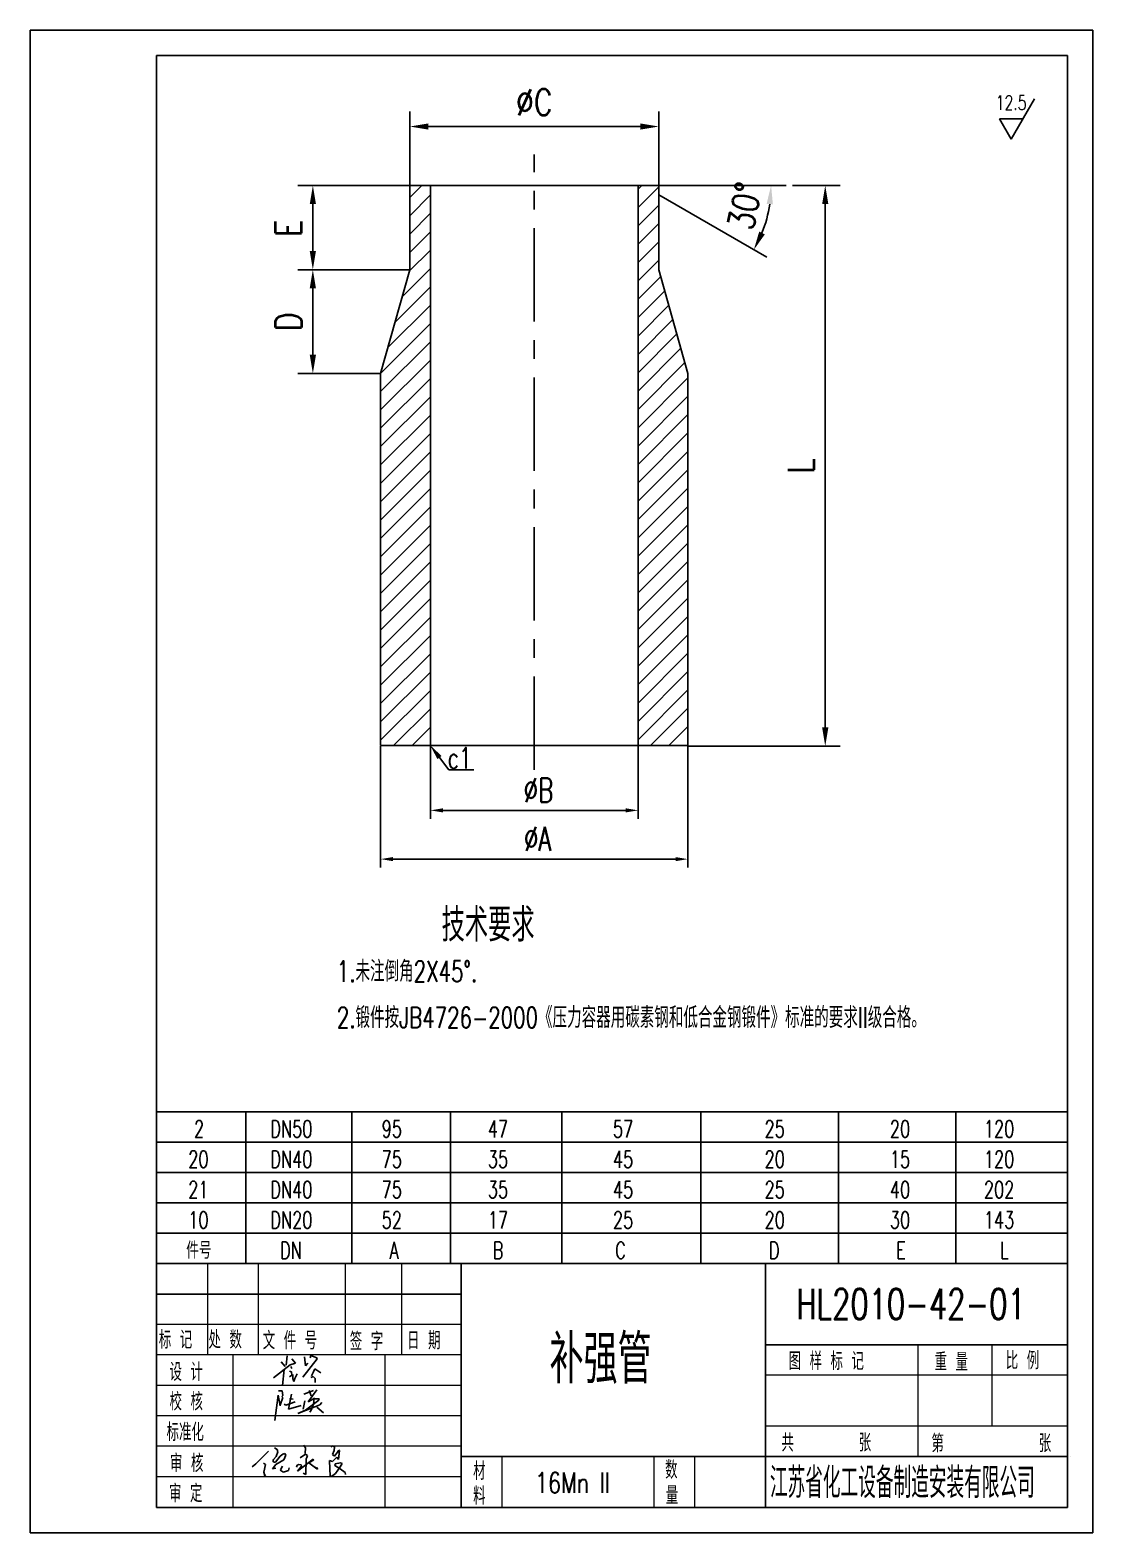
# Model space of a CAD drawing. Extents: x -450 to 13906, y -180 to 14958.
# Drawn here: x 11346 to 13906, y 1824 to 5444 of the extents above; entities that cross this region are included whole.
import ezdxf
from ezdxf.enums import TextEntityAlignment as Align

# ---------------------------------------------------------------- set-up
doc = ezdxf.new("R2010")
doc.units = 0
doc.header["$LTSCALE"] = 180
doc.linetypes.add('AUSGEZOGEN', pattern=[0])
doc.linetypes.add('CENTER', pattern=[2, 1.25, -0.25, 0.25, -0.25])
doc.layers.get('0').update_dxf_attribs({"linetype": 'AUSGEZOGEN'})
for name, color, linetype in [('05', 4, 'Continuous'), ('1轮廓实线层', 7, 'Continuous'), ('2细线层', 4, 'Continuous'), ('3中心线层', 1, 'CENTER'), ('7标注层', 3, 'Continuous'), ('CDR_DWG1', 4, 'Continuous'), ('XI', 4, 'Continuous')]:
    doc.layers.add(name, color=color, linetype=linetype)
doc.layers.add('尺寸线', color=7, linetype='Continuous', lineweight=9)
doc.styles.add('DX', font='romans.shx', dxfattribs={"bigfont": 'hzfs.shx'})
doc.styles.add('HZ', font='romans.shx', dxfattribs={"width": 0.7, "bigfont": 'hzfs.shx'})
doc.styles.add('HZTXT0', font='romans.shx', dxfattribs={"width": 0.7, "bigfont": 'hzfs.shx'})
doc.styles.add('TH_GBDIM', font='romans.shx', dxfattribs={"width": 0.8, "bigfont": 'hzfs.shx'})
doc.dimstyles.new('TH_GBDIM', dxfattribs={"dimscale": 18, "dimtxt": 3.5, "dimasz": 2.5, "dimexe": 2, "dimexo": 0, "dimgap": 1.2, "dimtad": 1, "dimdec": 1, "dimdsep": 46, "dimtxsty": 'TH_GBDIM', "dimcen": 2.5, "dimclrd": 3, "dimclre": 3, "dimclrt": 3, "dimadec": 0, "dimazin": 2, "dimtfac": 0.714286, "dimtdec": 1, "dimtmove": 0, "dimatfit": 3, "dimfxl": 0, "dimtolj": 1, "dimtzin": 0, "dimlwd": -1, "dimlwe": -1, "dimarcsym": 0})

# ---------------------------------------------------------------- blocks, each defined once
blk = doc.blocks.new('*D55')
at = {"layer": '7标注层', "color": 3}
for p, q in [((12260.6, 5046.7), (12260.6, 5247.5)), ((12860.6, 5046.7), (12860.6, 5247.5)), ((12305.6, 5211.5), (12815.6, 5211.5))]:
    blk.add_line(p, q, dxfattribs=at)
for points in [[(12305.6, 5219), (12305.6, 5204), (12260.6, 5211.5)], [(12815.6, 5219), (12815.6, 5204), (12860.6, 5211.5)]]:
    blk.add_solid(points, dxfattribs=at)
at = {"layer": 'Defpoints', "color": 0}
for p in [(12860.6, 5211.5), (12260.6, 5046.7), (12860.6, 5046.7)]:
    blk.add_point(p, dxfattribs=at)
at = {"layer": '7标注层', "color": 3, "insert": (12560.6, 5270), "char_height": 63, "attachment_point": 5, "style": 'TH_GBDIM'}
blk.add_mtext('\\A1;%%cC', dxfattribs=at)
blk = doc.blocks.new('*D56')
at = {"layer": '7标注层', "color": 3}
for p, q in [((12860.6, 5069.7), (13166.8, 5069.7)), ((12860.6, 5046.7), (13120.5, 4896.6))]:
    blk.add_line(p, q, dxfattribs=at)
blk.add_arc((12820.6, 5069.7), 310.2, 338.3188, 351.6812, dxfattribs=at)
for points in [[(13120.1, 5025.4), (13135.1, 5024.3), (13130.8, 5069.7)], [(13115.7, 4951.9), (13102.2, 4958.4), (13089.3, 4914.6)]]:
    blk.add_solid(points, dxfattribs=at)
at = {"layer": 'Defpoints', "color": 0}
for p in [(12260.6, 5069.7), (12820.6, 5069.7), (12860.6, 5069.7), (12860.6, 5046.7), (13112.1, 4963.6)]:
    blk.add_point(p, dxfattribs=at)
at = {"layer": '7标注层', "color": 3, "insert": (13067.3, 5019.7), "char_height": 63, "attachment_point": 5, "rotation": 78.5331, "style": 'TH_GBDIM'}
blk.add_mtext('\\A1;30°', dxfattribs=at)
blk = doc.blocks.new('*D57')
at = {"layer": '7标注层', "color": 3}
for p, q in [((13182, 5069.7), (13297.2, 5069.7)), ((13261.2, 5024.7), (13261.2, 3764.3)), ((12930.6, 3719.3), (13297.2, 3719.3))]:
    blk.add_line(p, q, dxfattribs=at)
for points in [[(13253.7, 5024.7), (13268.7, 5024.7), (13261.2, 5069.7)], [(13253.7, 3764.3), (13268.7, 3764.3), (13261.2, 3719.3)]]:
    blk.add_solid(points, dxfattribs=at)
at = {"layer": 'Defpoints', "color": 0}
for p in [(13182, 5069.7), (12930.6, 3719.3), (13261.2, 3719.3)]:
    blk.add_point(p, dxfattribs=at)
at = {"layer": '7标注层', "color": 3, "insert": (13202.7, 4394.5), "char_height": 63, "attachment_point": 5, "rotation": 90, "style": 'TH_GBDIM'}
blk.add_mtext('\\A1;L', dxfattribs=at)
blk = doc.blocks.new('*D58')
at = {"layer": '7标注层', "color": 3}
for p, q in [((12300.6, 5069.7), (11991.4, 5069.7)), ((12027.4, 5024.7), (12027.4, 4911.7)), ((12260.6, 4866.7), (11991.4, 4866.7))]:
    blk.add_line(p, q, dxfattribs=at)
for points in [[(12019.9, 5024.7), (12034.9, 5024.7), (12027.4, 5069.7)], [(12019.9, 4911.7), (12034.9, 4911.7), (12027.4, 4866.7)]]:
    blk.add_solid(points, dxfattribs=at)
at = {"layer": 'Defpoints', "color": 0}
for p in [(12300.6, 5069.7), (12027.4, 4866.7), (12260.6, 4866.7)]:
    blk.add_point(p, dxfattribs=at)
at = {"layer": '7标注层', "color": 3, "insert": (11968.9, 4966.5), "char_height": 63, "attachment_point": 5, "rotation": 90, "style": 'TH_GBDIM'}
blk.add_mtext('\\A1;E', dxfattribs=at)
blk = doc.blocks.new('*D59')
at = {"layer": '7标注层', "color": 3}
for p, q in [((12260.6, 4866.7), (11991.4, 4866.7)), ((12027.4, 4821.7), (12027.4, 4661.7)), ((12190.6, 4616.7), (11991.4, 4616.7))]:
    blk.add_line(p, q, dxfattribs=at)
for points in [[(12019.9, 4821.7), (12034.9, 4821.7), (12027.4, 4866.7)], [(12019.9, 4661.7), (12034.9, 4661.7), (12027.4, 4616.7)]]:
    blk.add_solid(points, dxfattribs=at)
at = {"layer": 'Defpoints', "color": 0}
for p in [(12260.6, 4866.7), (12027.4, 4616.7), (12190.6, 4616.7)]:
    blk.add_point(p, dxfattribs=at)
at = {"layer": '7标注层', "color": 3, "insert": (11968.9, 4741.7), "char_height": 63, "attachment_point": 5, "rotation": 90, "style": 'TH_GBDIM'}
blk.add_mtext('\\A1;D', dxfattribs=at)

msp = doc.modelspace()

# ---------------------------------------------------------------- hatches: boundary and pattern name
at = {"layer": 'CDR_DWG1'}
h = msp.add_hatch(dxfattribs=at)
h.set_pattern_fill('ANSI31', color=256, scale=250, style=0)
h.set_pattern_definition([(45, (35386.764, 7484.1), (-22.097087, 22.097087), [])])
h.paths.add_polyline_path([(12930.64, 4616.65), (12860.64, 4866.65), (12860.64, 5069.75), (12810.64, 5069.75), (12810.64, 3721.55, 0.4142136), (12811.64, 3720.55), (12930.64, 3720.55)])
h.paths.add_polyline_path([(12310.64, 5069.75), (12260.64, 5069.75), (12260.64, 4866.65), (12190.64, 4616.65), (12190.64, 3720.55), (12309.64, 3720.55, 0.4142136), (12310.64, 3721.55)])

# ---------------------------------------------------------------- linework, layer by layer
for p, q in [((11651.14, 5382.92), (13844.86, 5382.92)), ((11651.14, 1885.16), (11651.14, 5382.92)), ((13844.86, 5382.92), (13844.86, 1885.16)), ((12860.64, 5069.75), (12260.64, 5069.75)), ((12260.64, 4866.65), (12260.64, 5069.75)), ((12310.64, 3721.55), (12310.64, 5069.75)), ((12810.64, 3721.55), (12810.64, 5069.75)), ((12860.64, 4866.65), (12860.64, 5069.75)), ((12260.64, 4866.65), (12190.64, 4616.65)), ((12860.64, 4866.65), (12930.64, 4616.65)), ((12190.64, 3720.55), (12190.64, 4616.65)), ((12930.64, 3720.55), (12930.64, 4616.65)), ((12190.64, 3720.55), (12309.64, 3720.55)), ((12811.64, 3720.55), (12309.64, 3720.55)), ((12930.64, 3720.55), (12811.64, 3720.55)), ((12384.37, 2472.81), (12384.37, 1885.16)), ((13117.6, 2326.17), (13117.6, 2472.81)), ((13117.6, 2326.17), (13117.6, 1886.23)), ((13844.86, 2277.29), (13117.6, 2277.29)), ((13117.6, 2008.43), (12384.37, 2008.43)), ((13844.86, 2008.43), (13117.6, 2008.43)), ((13850.84, 2008.43), (13850.79, 2008.43)), ((13844.86, 1885.16), (11651.14, 1885.16))]:
    msp.add_line(p, q)
at = {"layer": '05'}
msp.add_arc((12811.64, 3721.55), 1, 180, 270, dxfattribs=at)
at = {"layer": '3中心线层'}
msp.add_line((12560.64, 3661.91), (12560.64, 5144.15), dxfattribs=at)
at = {"layer": '7标注层', "linetype": 'Continuous'}
for p, q in [((12190.64, 3719.3), (12190.64, 3427.06)), ((12310.64, 3719.3), (12310.64, 3544.51)), ((12810.64, 3719.3), (12810.64, 3544.51)), ((12930.64, 3719.3), (12930.64, 3427.06)), ((12332.4, 3691.75), (12355.17, 3661.95)), ((12355.17, 3661.95), (12415.1, 3661.95)), ((12340.64, 3564.51), (12780.64, 3564.51)), ((12220.64, 3447.06), (12900.64, 3447.06))]:
    msp.add_line(p, q, dxfattribs=at)
for points in [[(12337.37, 3695.55), (12327.44, 3687.96), (12309.64, 3721.55)], [(12340.64, 3569.51), (12340.64, 3559.51), (12310.64, 3564.51)], [(12780.64, 3569.51), (12780.64, 3559.51), (12810.64, 3564.51)], [(12220.64, 3452.06), (12220.64, 3442.06), (12190.64, 3447.06)], [(12900.64, 3452.06), (12900.64, 3442.06), (12930.64, 3447.06)]]:
    msp.add_solid(points, dxfattribs=at)
at = {"layer": 'CDR_DWG1'}
for p, q in [((11346.45, 5443.85), (13905.79, 5443.85)), ((11346.45, 1824.22), (11346.45, 5443.85)), ((13905.79, 5443.85), (13905.79, 1824.22)), ((13708.7, 5180.97), (13765.02, 5278.53)), ((13736.86, 5229.75), (13680.53, 5229.75)), ((13680.53, 5229.75), (13708.7, 5180.97)), ((13844.86, 2838.43), (11652.92, 2838.43)), ((11866.28, 2838.43), (11866.28, 2472.81)), ((12120.88, 2838.43), (12120.88, 2472.81)), ((12358.56, 2838.43), (12358.56, 2472.81)), ((12627.14, 2838.43), (12627.14, 2472.81)), ((12961.55, 2838.43), (12961.55, 2472.81)), ((13292.99, 2838.43), (13292.99, 2472.81)), ((13575.39, 2838.43), (13575.39, 2472.81)), ((13844.86, 2765.31), (11652.92, 2765.31)), ((13844.86, 2692.19), (11652.92, 2692.19)), ((13844.86, 2619.06), (11652.92, 2619.06)), ((13844.86, 2545.94), (11652.92, 2545.94)), ((13844.86, 2472.81), (11652.92, 2472.81)), ((12384.37, 2399.49), (11651.14, 2399.49)), ((13905.79, 1824.22), (11346.45, 1824.22))]:
    msp.add_line(p, q, dxfattribs=at)
msp.add_arc((12309.64, 3721.55), 1, 270, 0, dxfattribs=at)
at = {"layer": 'XI'}
for p, q in [((11965.73, 2250.66), (11963.51, 2227.92)), ((12007.66, 2248.29), (12009.75, 2226.92)), ((12020.54, 2245.96), (12022.34, 2251.81)), ((12022.34, 2251.81), (12037.05, 2245.72)), ((12037.05, 2245.72), (12038.03, 2243.55)), ((11972.65, 2228.73), (11932.45, 2197.5)), ((11951.11, 2236.61), (11960.73, 2225.34)), ((11958.4, 2217.66), (11954.58, 2179.04)), ((11970.98, 2213.57), (11976.35, 2212.04)), ((11985.54, 2233.28), (11972.65, 2228.73)), ((11974.49, 2225.46), (11977.06, 2219.9)), ((11976.35, 2212.04), (11976.7, 2203.88)), ((11977.02, 2243.45), (11985.54, 2233.28)), ((12038.03, 2243.55), (12003.56, 2199.62)), ((12009.75, 2226.92), (12015.26, 2232.81)), ((12028.65, 2212.41), (12024.13, 2202.21)), ((12031.86, 2219.64), (12028.65, 2212.41)), ((12046.65, 2209.52), (12031.86, 2219.64)), ((11976.7, 2203.88), (11971.05, 2200.35)), ((11971.05, 2200.35), (11976.7, 2203.88)), ((11976.7, 2203.88), (11979.43, 2205.68)), ((11979.43, 2205.68), (11978.9, 2196.56)), ((11978.9, 2196.56), (11981.32, 2188.98)), ((11981.32, 2188.98), (11984.13, 2196.34)), ((11984.13, 2196.34), (11989.28, 2207.59)), ((12022.25, 2198.47), (12028.38, 2200.95)), ((12028.38, 2200.95), (12033.04, 2196.58)), ((12033.04, 2196.58), (12033.04, 2186.81)), ((11943.71, 2156.17), (11935.5, 2095.1)), ((11948.41, 2130.69), (11943.71, 2156.17)), ((11944.28, 2166.52), (11953.67, 2166.15)), ((11954.75, 2150.26), (11949.71, 2134.69)), ((11955.15, 2155.37), (11952.41, 2153.21)), ((11952.41, 2153.21), (11954.75, 2150.26)), ((11953.67, 2166.15), (11955.15, 2155.37)), ((11962.29, 2132.11), (11984.59, 2139.95)), ((11975.96, 2158.14), (11969.05, 2122.39)), ((11971.09, 2147.16), (11980.35, 2146.69)), ((12007.72, 2142.54), (12004.14, 2122.7)), ((12005.46, 2158.13), (12029.09, 2166.97)), ((12041.69, 2143.81), (12009.29, 2119.89)), ((12036.65, 2168.58), (12016, 2139.78)), ((12016, 2139.78), (12028.69, 2146.94)), ((12018.73, 2167.18), (12023.27, 2154.68)), ((12030.54, 2149.54), (12028.67, 2134.2)), ((12028.69, 2146.94), (12042.48, 2147.22)), ((12042.48, 2147.22), (12041.69, 2143.81)), ((12044.51, 2132.64), (12049.23, 2138.7)), ((11949.71, 2134.69), (11948.41, 2130.69)), ((11958.37, 2134.3), (11962.29, 2132.11)), ((11969.05, 2122.39), (11999.2, 2131.17)), ((11991.2, 2111.61), (12027.82, 2126.06)), ((12009.29, 2119.89), (11991.2, 2111.61)), ((12023.45, 2119.59), (12019.87, 2115.2)), ((12028.67, 2134.2), (12023.45, 2119.59)), ((12027.82, 2126.06), (12044.51, 2132.64)), ((12036.6, 2127.16), (12053.14, 2113.78)), ((11935.39, 2029.46), (11941.16, 2025.3)), ((12004.91, 2035.28), (12009.57, 2028.89)), ((12009.57, 2028.89), (12008.76, 2015.85)), ((12071.22, 2030.7), (12074.68, 2034.15)), ((12074.68, 2034.15), (12079.3, 2031.42)), ((12079.3, 2031.42), (12078.55, 2022.47)), ((11889.92, 1990.82), (11881.38, 1983.54)), ((11920.7, 2021.33), (11889.92, 1990.82)), ((11908.56, 1991.93), (11913.36, 1988.94)), ((11932.46, 2000.95), (11931.24, 1997.62)), ((11931.24, 1997.62), (11933.41, 1994.59)), ((11939.17, 2008.72), (11932.46, 2000.95)), ((11933.41, 1994.59), (11937.05, 1994.59)), ((11937.05, 1994.59), (11948.43, 2009.51)), ((11957.19, 2000.67), (11938.39, 1988.74)), ((11942.75, 2019.74), (11939.17, 2008.72)), ((11941.16, 2025.3), (11942.75, 2019.74)), ((11948.43, 2009.51), (11954.86, 2014.3)), ((11954.86, 2014.3), (11960.27, 2015.43)), ((11962.12, 2011.35), (11957.19, 2000.67)), ((11960.27, 2015.43), (11962.12, 2011.35)), ((11990.28, 1973.16), (12028.23, 2002.16)), ((11997.19, 2005.23), (12009.71, 2014.27)), ((12009.71, 2014.27), (12014.21, 2010.5)), ((12011.33, 2002.83), (12010.38, 1964.69)), ((12012.57, 2006.13), (12011.33, 2002.83)), ((12014.21, 2010.5), (12012.57, 2006.13)), ((12029.48, 2000.12), (12017.88, 1992.92)), ((12017.88, 1992.92), (12037.15, 1978.29)), ((12028.23, 2002.16), (12029.48, 2000.12)), ((12074.52, 1996.06), (12067.88, 1998.45)), ((12067.88, 1998.45), (12068.09, 1978.59)), ((12079.14, 2001.03), (12074.52, 1996.06)), ((12078.55, 2022.47), (12075.09, 2012.79)), ((12075.09, 2012.79), (12079.13, 2008.99)), ((12079.13, 2008.99), (12087.09, 2018.55)), ((12084.85, 2006.56), (12079.14, 2001.03)), ((12093.73, 1993.11), (12081.18, 1990.55)), ((12088.91, 2001.21), (12084.85, 2006.56)), ((12087.09, 2018.55), (12089.86, 2023.39)), ((12091.7, 2023.16), (12088.91, 2001.21)), ((12089.86, 2023.39), (12091.7, 2023.16)), ((12093.34, 1983.77), (12098.34, 1991.19)), ((12098.34, 1991.19), (12093.73, 1993.11)), ((11913.36, 1988.94), (11909.41, 1970.42)), ((11909.41, 1970.42), (11911.6, 1961.86)), ((11911.6, 1961.86), (11913.98, 1963.8)), ((11938.39, 1988.74), (11930.55, 1978.76)), ((11930.55, 1978.76), (11938.32, 1980.05)), ((11954.08, 1985.32), (11949.88, 1976.46)), ((11949.88, 1976.46), (11951.29, 1973.65)), ((11951.29, 1973.65), (11956.7, 1970.69)), ((11956.7, 1970.69), (11968.48, 1974.42)), ((11968.48, 1974.42), (11970.02, 1980.76)), ((11988.24, 1982.42), (11989.65, 1987.54)), ((11989.65, 1987.54), (11993.45, 1989.4)), ((11999.91, 1985.17), (11990.28, 1973.16)), ((11993.45, 1989.4), (11999.03, 1987.92)), ((11999.03, 1987.92), (11999.91, 1985.17)), ((12010.38, 1964.69), (12003.93, 1968.12)), ((12037.15, 1979.87), (12030.29, 1983.48)), ((12037.52, 1981.81), (12037.15, 1979.87)), ((12037.15, 1978.29), (12038.91, 1977.83)), ((12038.91, 1977.83), (12037.52, 1981.81)), ((12068.09, 1978.59), (12069.01, 1961.9)), ((12069.01, 1961.9), (12072.6, 1960.24)), ((12072.6, 1960.24), (12082.2, 1967.15)), ((12081.18, 1990.55), (12080.28, 1986.71)), ((12080.28, 1986.71), (12093.47, 1978.66)), ((12082.2, 1967.15), (12093.34, 1983.77)), ((12093.47, 1978.66), (12105, 1969.83)), ((12105, 1969.83), (12105.77, 1965.23))]:
    msp.add_line(p, q, dxfattribs=at)
at = {"layer": '尺寸线', "color": 4}
for p, q in [((11651.14, 2472.81), (11651.14, 1885.16)), ((11773.34, 2472.81), (11773.34, 2252.84)), ((11895.55, 2472.81), (11895.55, 2252.84)), ((12105.41, 2472.81), (12105.41, 2252.84)), ((12240.96, 2472.81), (12240.96, 2252.84)), ((12384.37, 2326.17), (11651.14, 2326.17)), ((12384.37, 2252.84), (11651.14, 2252.84)), ((11834.45, 2252.84), (11834.45, 1886.23)), ((12201.06, 2252.84), (12201.06, 1886.23)), ((13484.22, 2277.29), (13484.22, 2008.43)), ((13662.65, 2277.29), (13662.65, 2081.76)), ((12384.37, 2179.52), (11651.14, 2179.52)), ((13844.86, 2203.96), (13117.6, 2203.96)), ((12384.37, 2106.2), (11651.14, 2106.2)), ((13844.86, 2081.76), (13117.6, 2081.76)), ((12384.37, 2032.88), (11651.14, 2032.88)), ((12482.13, 2008.43), (12482.13, 1886.23)), ((12848.75, 2008.43), (12848.75, 1886.23)), ((12946.52, 2008.43), (12946.52, 1886.23)), ((12384.37, 1959.55), (11651.14, 1959.55))]:
    msp.add_line(p, q, dxfattribs=at)

# ---------------------------------------------------------------- texts
at = {"layer": '1轮廓实线层', "color": 4, "style": 'HZTXT0', "width": 0.75}
msp.add_text('16Mn II', height=48.882, dxfattribs=at).set_placement((12561.97, 1920.58))
at = {"layer": '2细线层', "style": 'HZTXT0', "width": 0.7}
msp.add_text('HL2010-42-01', height=73.3235, dxfattribs=at).set_placement((13191.96, 2338.79))
at = {"layer": '7标注层', "linetype": 'Continuous', "style": 'HZ', "width": 0.7}
msp.add_text('c1', height=50, dxfattribs=at).set_placement((12352.3, 3665.7))
at = {"layer": '7标注层', "style": 'HZ', "width": 0.7}
for s, p in [('∅B', (12535.31, 3584.51)), ('∅A', (12535.97, 3467.06))]:
    msp.add_text(s, height=57.6, dxfattribs=at).set_placement(p)
at = {"layer": 'CDR_DWG1', "style": 'HZ', "width": 0.7}
msp.add_text('12.5', height=35.205, dxfattribs=at).set_placement((13708.7, 5251.38), align=Align.CENTER)
at = {"layer": 'CDR_DWG1', "style": 'HZ'}
for s, height, width, p in [('技术要求', 80, 0.7, (12337.38, 3248.58)), ('1.未注倒角2X45%%d.', 50, 0.7, (12085.09, 3151.82)), ('2.锻件按JB4726-2000《压力容器用碳素钢和低合金钢锻件》标准的要求II级合格。', 50, 0.7, (12085.09, 3040.54)), ('2', 40.62, 0.7, (11741.32, 2776.99)), ('DN50', 40.624, 0.7, (11925.15, 2776.99)), ('95', 40.624, 0.7, (12193.24, 2776.99)), ('47', 40.624, 0.7, (12448.81, 2776.99)), ('57', 40.624, 0.7, (12750.01, 2776.99)), ('25', 40.624, 0.7, (13115.11, 2776.99)), ('20', 40.624, 0.7, (13416.8, 2776.99)), ('120', 40.624, 0.7, (13643.26, 2776.99)), ('20', 40.624, 0.7, (11727.42, 2703.87)), ('DN40', 40.624, 0.7, (11925.15, 2703.87)), ('75', 40.624, 0.7, (12193.24, 2703.87)), ('35', 40.624, 0.7, (12448.81, 2703.87)), ('45', 40.624, 0.7, (12750.01, 2703.87)), ('20', 40.624, 0.7, (13115.11, 2703.87)), ('15', 40.624, 0.7, (13416.8, 2703.87)), ('120', 40.624, 0.7, (13643.26, 2703.87)), ('21', 40.624, 0.7, (11727.42, 2630.74)), ('DN40', 40.624, 0.7, (11925.15, 2630.74)), ('75', 40.624, 0.7, (12193.24, 2630.74)), ('35', 40.624, 0.7, (12448.81, 2630.74)), ('45', 40.624, 0.7, (12750.01, 2630.74)), ('25', 40.624, 0.7, (13115.11, 2630.74)), ('40', 40.624, 0.7, (13416.8, 2630.74)), ('202', 40.624, 0.7, (13643.26, 2630.74)), ('10', 40.624, 0.7, (11727.42, 2557.62)), ('DN20', 40.624, 0.7, (11925.15, 2557.62)), ('52', 40.624, 0.7, (12193.24, 2557.62)), ('17', 40.624, 0.7, (12448.81, 2557.62)), ('25', 40.624, 0.7, (12750.01, 2557.62)), ('20', 40.624, 0.7, (13115.11, 2557.62)), ('30', 40.624, 0.7, (13416.8, 2557.62)), ('143', 40.624, 0.7, (13643.26, 2557.62)), ('件号', 40.624, 0.75, (11722.45, 2484.49)), ('DN', 40.624, 0.7, (11948.76, 2484.49)), ('A', 40.62, 0.7, (12211.98, 2484.49)), ('B', 40.62, 0.7, (12460.78, 2484.49)), ('C', 40.62, 0.7, (12755.42, 2484.49)), ('D', 40.62, 0.7, (13125.66, 2484.49)), ('E', 40.62, 0.7, (13432.14, 2484.49)), ('L', 40.62, 0.7, (13682.09, 2484.49))]:
    msp.add_text(s, height=height, dxfattribs=dict(at, width=width)).set_placement(p)
at = {"layer": 'XI', "style": 'HZTXT0', "width": 0.7}
msp.add_text('文 件 号', height=42.772, dxfattribs=at).set_placement((11906.66, 2266.15))
at = {"layer": '尺寸线', "color": 4}
for s, height, style, width, p in [('标 记', 42.772, 'HZTXT0', 0.7, (11656.48, 2267.98)), ('处 数', 42.772, 'HZTXT0', 0.7, (11776.05, 2267.98)), ('签 字', 42.772, 'HZTXT0', 0.7, (12116.37, 2264.31)), ('日 期', 42.772, 'HZTXT0', 0.7, (12254.33, 2266.15)), ('补强管', 117, 'HZ', 0.7, (12597.47, 2184.17)), ('图 样 标 记', 42.772, 'HZTXT0', 0.7, (13173.03, 2216.51)), ('重 量', 42.772, 'HZTXT0', 0.7, (13524.52, 2214.83)), ('比 例', 42.772, 'HZTXT0', 0.7, (13695.95, 2218.19)), ('设 计', 42.772, 'HZTXT0', 0.7, (11682.27, 2190.36)), ('校 核', 42.772, 'HZTXT0', 0.7, (11682.27, 2119.07)), ('标准化', 42.772, 'HZTXT0', 0.7, (11675.16, 2045.42)), ('共       张', 42.772, 'HZTXT0', 0.7, (13155.65, 2020.17)), ('第     ', 42.772, 'HZTXT0', 0.7, (13516.99, 2018.49)), ('张', 42.77, 'DX', 0.7, (13775.24, 2018.49)), ('审 核', 42.772, 'HZTXT0', 0.7, (11683.45, 1970.58)), ('材', 42.77, 'HZTXT0', 0.7, (12413.4, 1951.97)), ('数', 42.77, 'HZTXT0', 0.7, (12875.64, 1954.78)), ('江苏省化工设备制造安装有限公司', 73.3233, 'HZTXT0', 0.58, (13127.92, 1908.22)), ('审 定', 42.772, 'HZTXT0', 0.7, (11681.08, 1898.11)), ('料', 42.77, 'HZTXT0', 0.7, (12413.4, 1891.91)), ('量', 42.77, 'HZTXT0', 0.7, (12877.05, 1893.32))]:
    msp.add_text(s, height=height, dxfattribs=dict(at, style=style, width=width)).set_placement(p)

# ---------------------------------------------------------------- dimensions: what is measured, and where the dimension line sits
at = {"layer": '7标注层'}
dim = msp.add_linear_dim(base=(12860.64, 5211.47), p1=(12260.64, 5046.65), p2=(12860.64, 5046.65), text='%%cC', dimstyle='TH_GBDIM', override={"dimgap": 1.5}, dxfattribs=at)
dim.commit()
dim.dimension.update_dxf_attribs({"geometry": '*D55', "text_midpoint": (12560.64, 5269.97)})
dim = msp.add_linear_dim(base=(12027.41, 4866.65), p1=(12300.64, 5069.75), p2=(12260.64, 4866.65), angle=90, text='E', dimstyle='TH_GBDIM', override={"dimgap": 1.5}, dxfattribs=at)
dim.commit()
dim.dimension.update_dxf_attribs({"geometry": '*D58', "text_midpoint": (12027.41, 4966.49), "dimtype": 160})
dim = msp.add_angular_dim_2l(base=(13112.14, 4963.65), line1=((12860.64, 5046.65), (12820.64, 5069.75)), line2=((12860.64, 5069.75), (12260.64, 5069.75)), dimstyle='TH_GBDIM', override={"dimgap": 1.5}, dxfattribs=at)
dim.commit()
dim.dimension.update_dxf_attribs({"geometry": '*D56', "text_midpoint": (13124.66, 5008.08), "dimtype": 162})
for base, p1, p2, text, picture, middle in [((13261.15, 3719.3), (13181.99, 5069.75), (12930.64, 3719.3), 'L', '*D57', (13202.65, 4394.53)), ((12027.41, 4616.65), (12260.64, 4866.65), (12190.64, 4616.65), 'D', '*D59', (11968.91, 4741.65))]:
    dim = msp.add_linear_dim(base=base, p1=p1, p2=p2, angle=90, text=text, dimstyle='TH_GBDIM', override={"dimgap": 1.5}, dxfattribs=at)
    dim.commit()
    dim.dimension.update_dxf_attribs({"geometry": picture, "text_midpoint": middle})

doc.saveas('drawing.dxf')
